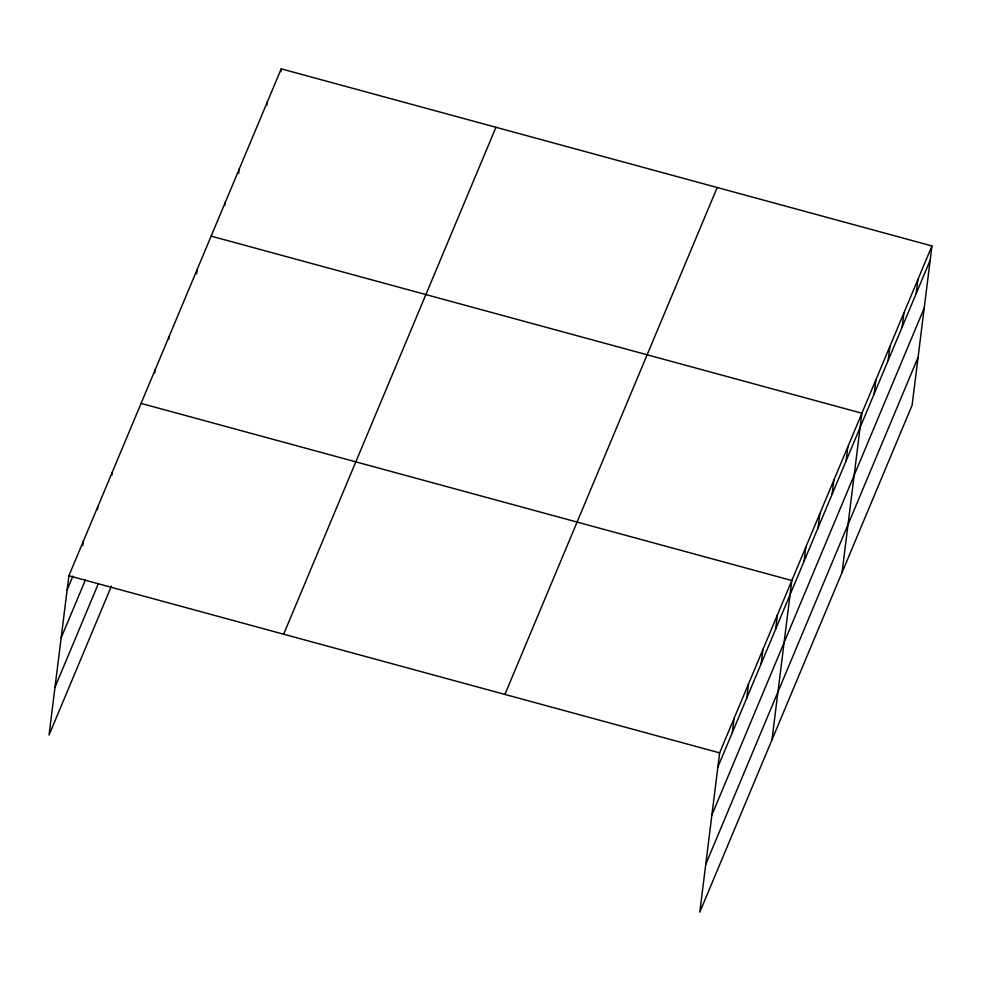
<?xml version="1.0" encoding="UTF-8"?>
<svg xmlns="http://www.w3.org/2000/svg" width="981" height="981" viewBox="0 0 981 981"><rect width="100%" height="100%" fill="white"/><g stroke="black" fill="none" stroke-linecap="round" stroke-linejoin="round"><path stroke-width="1.47" d="M931.95 245.949L719.637 752.868L699.796 912.158L912.109 405.239L931.95 245.949L281.204 68.842L68.891 575.761L49.05 735.051L111.417 586.135M82.796 545.546L83.324 541.291M97.413 509.654L97.769 506.821M111.846 475.184L112.202 472.351M154.74 372.792L155.084 369.96M168.744 339.328L169.1 336.495M196.592 273.834L197.12 269.579M224.796 205.507L225.152 202.675M238.628 173.465L239.168 169.21M266.832 105.139L267.188 102.294M280.848 71.674L281.204 68.842M732.317 732.586L734.082 718.399M746.749 698.116L748.515 683.929M761.182 663.647L762.948 649.459M775.628 629.177L777.393 614.989M771.986 739.809L791.826 580.519L141.08 403.412M804.077 561.242L805.842 547.067M818.08 527.79L819.846 513.603M832.096 494.326L833.862 480.15M846.113 460.874L847.878 446.698M842.054 572.524L861.882 413.234L211.136 236.127M874.132 393.957L875.898 379.782M888.148 360.505L889.914 346.318M902.164 327.053L903.93 312.865M916.168 293.589L917.934 279.413M67.125 589.949L72.901 576.154M61.153 637.834L85.408 579.918M55.01 687.166L98.321 583.756M283.632 634.217L495.945 127.285M504.896 694.425L717.197 187.506M717.871 767.056L930.184 260.137M711.912 814.941L924.225 308.022M705.768 864.273L918.069 357.354M68.891 575.761L719.637 752.868"/></g></svg>
